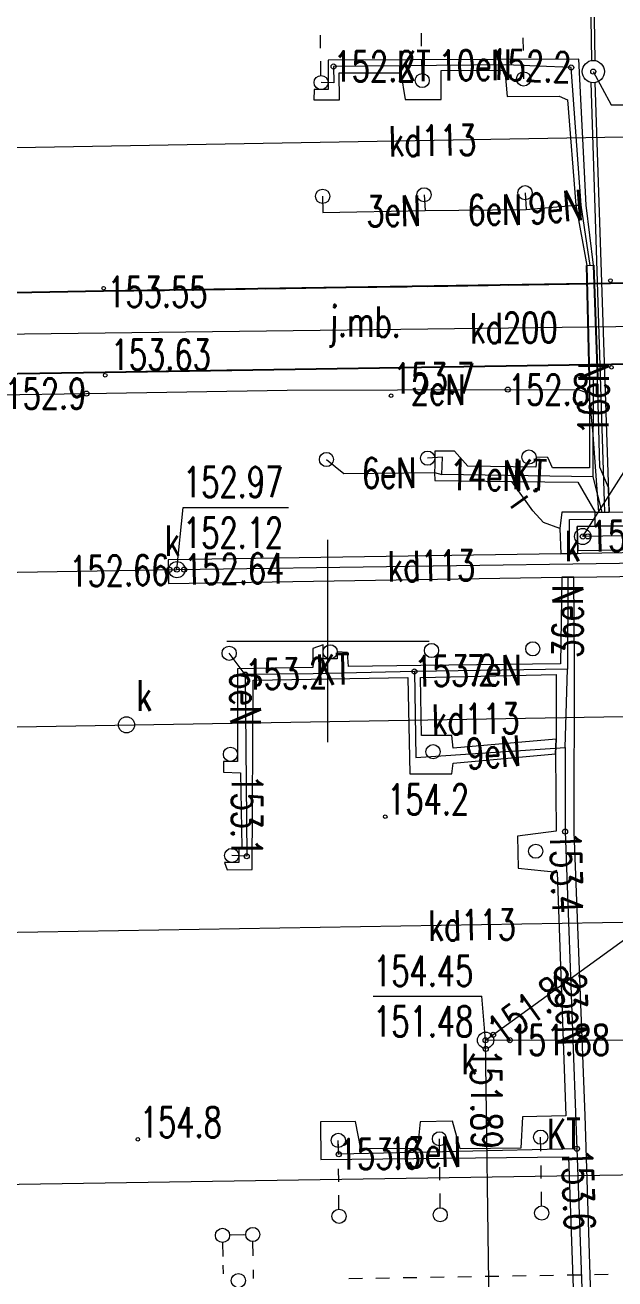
# Model space of a CAD drawing. Header units: metres. Extents: x 7583802 to 7586368, y 5958992 to 5960558.
# Drawn here: x 7585785 to 7585814.2, y 5959168.5 to 5959230.4 of the extents above; entities that cross this region are included whole.
import ezdxf
from ezdxf.enums import TextEntityAlignment as Align

# ---------------------------------------------------------------- set-up
doc = ezdxf.new("R2010")
doc.units = ezdxf.units.M
for name, pattern in [('1', [0]), ('3_KTJZ01', [4, 3, -1]), ('3_KTKR01', [0]), ('4_1', [0]), ('4_SUBP02_03', [0]), ('4_SUOP01_03', [0]), ('4_SUOP03_13', [0]), ('4_SUOP05_02', [0]), ('4_SUPE_01', [0]), ('4_SUPI_01', [0]), ('4_SUPK_01', [0]), ('4_SUSM03_02', [0]), ('4_SUUS18_02', [0])]:
    doc.linetypes.add(name, pattern=pattern)
doc.layers.get('0').update_dxf_attribs({"color": 250, "linetype": 'CONTINUOUS', "lineweight": 100})
for name, color, linetype, lineweight in [('1000_L_1', 7, '1', 18), ('KTJZ_E_T_0', 7, 'CONTINUOUS', 15), ('KTJZ_L_0', 7, '3_KTJZ01', 18), ('KTKR_L_0', 7, '3_KTKR01', 25), ('RTPW_T_0', 7, 'CONTINUOUS', 15), ('RTPW_T_1', 7, 'CONTINUOUS', 15), ('SUBE_L_0', 1, '4_SUBP02_03', 18), ('SUOE_L_0', 1, '4_SUOP01_03', 18), ('SUOE_L_1', 1, '4_SUOP03_13', 25), ('SUOP_E_T_0', 7, 'CONTINUOUS', 18), ('SUOP_L_0', 7, '4_SUOP05_02', 18), ('SUPE_E_T_3', 1, 'CONTINUOUS', 15), ('SUPE_L_3', 1, '4_SUPE_01', 18), ('SUPI_E_T_0', 7, 'CONTINUOUS', 15), ('SUPI_L_0', 7, '4_SUPI_01', 18), ('SUPK_E_T_0', 34, 'CONTINUOUS', 15), ('SUPK_L_0', 34, '4_SUPK_01', 18), ('SUSM_L_4', 7, 'CONTINUOUS', 18), ('SUSM_L_5', 7, 'CONTINUOUS', 18), ('SUSM_T_3', 7, 'CONTINUOUS', 18), ('SUTE_T_0', 1, 'CONTINUOUS', 18), ('SUTK_T_0', 34, 'CONTINUOUS', 18), ('SUTT_T_0', 30, 'CONTINUOUS', 18), ('SUUE_L_3', 7, '4_1', 18), ('SUUK_E_T_3', 7, 'CONTINUOUS', 15), ('SUUK_T_4', 7, 'CONTINUOUS', 13)]:
    doc.layers.add(name, color=color, linetype=linetype, lineweight=lineweight)
doc.styles.get("Standard").update_dxf_attribs({"font": 'Simplex.SHX', "width": 0.75})

# ---------------------------------------------------------------- blocks, each defined once
blk = doc.blocks.new('3_RTPW01')
at = {"linetype": 'CONTINUOUS'}
blk.add_circle((0, 0), 0.09, dxfattribs=at)
blk = doc.blocks.new('3_RTPW02')
at = {"linetype": 'CONTINUOUS'}
blk.add_circle((0, 0), 0.09, dxfattribs=at)
blk = doc.blocks.new('4_SUSM04_01')
at = {"linetype": 'CONTINUOUS'}
blk.add_circle((0, 0), 0.35, dxfattribs=at)
blk = doc.blocks.new('4_SUPS01_03')
at = {"linetype": 'CONTINUOUS'}
blk.add_circle((0, 0), 0.125, dxfattribs=at)
blk = doc.blocks.new('4_SUPS01_05')
at = {"linetype": 'CONTINUOUS'}
blk.add_circle((0, 0), 0.125, dxfattribs=at)
blk = doc.blocks.new('4_SUPS01_07')
at = {"linetype": 'CONTINUOUS'}
blk.add_circle((0, 0), 0.125, dxfattribs=at)
blk = doc.blocks.new('4_SUUS22_01')
at = {"linetype": 'CONTINUOUS'}
blk.add_circle((0, 0), 0.4, dxfattribs=at)

msp = doc.modelspace()

# ---------------------------------------------------------------- linework, layer by layer
at = {"layer": '1000_L_1', "linetype": '1'}
for p, q in [((7585800, 5959195), (7585800, 5959205)), ((7585795, 5959200), (7585805, 5959200))]:
    msp.add_line(p, q, dxfattribs=at)
at = {"layer": 'KTJZ_L_0', "linetype": '3_KTJZ01'}
for p, q in [((7585788.92, 5959217.29), (7585813.96, 5959217.67)), ((7585813.96, 5959217.67), (7585838.91, 5959218.04)), ((7585763.91, 5959216.88), (7585788.92, 5959217.29)), ((7585839.04, 5959214.05), (7585814.01, 5959213.68)), ((7585789, 5959213.29), (7585738.93, 5959212.51)), ((7585814.01, 5959213.68), (7585789, 5959213.29))]:
    msp.add_line(p, q, dxfattribs=at)
at = {"layer": 'KTKR_L_0', "linetype": '3_KTKR01'}
for p, q in [((7585813.96, 5959217.67), (7585788.92, 5959217.29)), ((7585838.91, 5959218.04), (7585813.96, 5959217.67)), ((7585788.92, 5959217.29), (7585763.91, 5959216.88)), ((7585814.01, 5959213.68), (7585839.04, 5959214.05)), ((7585738.93, 5959212.51), (7585789, 5959213.29)), ((7585789, 5959213.29), (7585814.01, 5959213.68))]:
    msp.add_line(p, q, dxfattribs=at)
at = {"layer": 'SUBE_L_0', "linetype": '4_SUBP02_03'}
msp.add_circle((7585813.11, 5959228.15), 0.55, dxfattribs=at)
at = {"layer": 'SUOE_L_0', "linetype": '4_1'}
for p, q in [((7585812.61, 5959251.101), (7585813.029, 5959228.694)), ((7585812.79, 5959251.103), (7585813.189, 5959228.694)), ((7585812.993, 5959227.613), (7585813.67, 5959206.376)), ((7585813.194, 5959227.606), (7585813.9, 5959206.378))]:
    msp.add_line(p, q, dxfattribs=at)
at = {"layer": 'SUOE_L_1', "linetype": '4_1'}
for p, q in [((7585812.93, 5959213.02), (7585812.79, 5959218.56)), ((7585813.12, 5959218.58), (7585813.32, 5959213.03))]:
    msp.add_line(p, q, dxfattribs=at)
at = {"layer": 'SUOP_L_0', "linetype": '4_1'}
for p, q in [((7585812.39, 5959228.76), (7585800.01, 5959228.72)), ((7585800.01, 5959228.72), (7585800.014, 5959227.956)), ((7585812.76, 5959221.55), (7585812.39, 5959228.76)), ((7585800.57, 5959226.75), (7585800.55, 5959228.08)), ((7585800.55, 5959228.08), (7585803.6, 5959228.08)), ((7585803.6, 5959228.08), (7585803.81, 5959226.77)), ((7585805.59, 5959226.77), (7585805.6, 5959228.2)), ((7585805.6, 5959228.2), (7585808.74, 5959228.22)), ((7585808.74, 5959228.22), (7585808.86, 5959226.91)), ((7585800.014, 5959227.956), (7585800.014, 5959227.256)), ((7585799.314, 5959227.256), (7585799.31, 5959226.75)), ((7585800.014, 5959227.256), (7585799.314, 5959227.256)), ((7585808.86, 5959226.91), (7585811.43, 5959226.94)), ((7585811.43, 5959226.94), (7585811.84, 5959226.76)), ((7585799.31, 5959226.75), (7585800.57, 5959226.75)), ((7585803.81, 5959226.77), (7585805.59, 5959226.77)), ((7585811.84, 5959226.76), (7585812.25, 5959221.54)), ((7585812.25, 5959221.54), (7585812.79, 5959218.56)), ((7585813.12, 5959218.58), (7585812.76, 5959221.55)), ((7585812.79, 5959218.56), (7585813.12, 5959218.58)), ((7585812.93, 5959213.02), (7585812.92, 5959208.56)), ((7585813.32, 5959213.03), (7585812.93, 5959213.02)), ((7585813.43, 5959208.6), (7585813.32, 5959213.03)), ((7585806.25, 5959209.39), (7585805.277, 5959209.39)), ((7585805.277, 5959209.39), (7585805.277, 5959208.69)), ((7585806.92, 5959208.64), (7585806.25, 5959209.39)), ((7585810.86, 5959209.07), (7585810.281, 5959209.096)), ((7585810.281, 5959209.096), (7585810.281, 5959208.746)), ((7585811.09, 5959208.57), (7585810.86, 5959209.07)), ((7585805.277, 5959208.69), (7585805.27, 5959208.33)), ((7585805.27, 5959208.33), (7585805.28, 5959207.94)), ((7585810.28, 5959208.6), (7585806.92, 5959208.64)), ((7585810.281, 5959208.746), (7585810.28, 5959208.6)), ((7585812.92, 5959208.56), (7585811.09, 5959208.57)), ((7585813.87, 5959207.59), (7585813.43, 5959208.6)), ((7585805.28, 5959207.94), (7585809.08, 5959207.89)), ((7585809.08, 5959207.89), (7585812.34, 5959207.86)), ((7585812.34, 5959207.86), (7585813.2, 5959206.37)), ((7585813.9, 5959206.378), (7585813.87, 5959207.59)), ((7585811.55, 5959206.37), (7585811.45, 5959205.56)), ((7585813.2, 5959206.37), (7585811.55, 5959206.37)), ((7585813.2, 5959206.37), (7585813.9, 5959206.378)), ((7585813.21, 5959205.673), (7585813.2, 5959206.37)), ((7585811.45, 5959205.56), (7585811.499, 5959204.309)), ((7585871.95, 5959205.24), (7585811.499, 5959204.309)), ((7585813.21, 5959205.673), (7585812.31, 5959205.66)), ((7585812.31, 5959205.66), (7585813.21, 5959205.673)), ((7585812.31, 5959205.66), (7585812.35, 5959204.48)), ((7585812.35, 5959204.48), (7585812.31, 5959205.66)), ((7585812.35, 5959204.48), (7585871.96, 5959205.4)), ((7585814.86, 5959205.698), (7585813.21, 5959205.673)), ((7585811.499, 5959204.309), (7585792.11, 5959204.01)), ((7585792.11, 5959204.01), (7585792.12, 5959202.85)), ((7585811.499, 5959204.309), (7585812.355, 5959204.322)), ((7585812.355, 5959204.322), (7585812.35, 5959204.48)), ((7585812.15, 5959203.163), (7585830.976, 5959203.457)), ((7585792.12, 5959202.85), (7585811.559, 5959203.154)), ((7585811.559, 5959203.154), (7585811.49, 5959198.88)), ((7585812.15, 5959203.163), (7585811.559, 5959203.154)), ((7585811.559, 5959203.154), (7585812.15, 5959203.163)), ((7585812.19, 5959198.86), (7585812.15, 5959203.163)), ((7585799.26, 5959199.64), (7585799.25, 5959198.7)), ((7585799.761, 5959199.819), (7585799.26, 5959199.64)), ((7585799.761, 5959199.119), (7585799.761, 5959199.819)), ((7585800.461, 5959199.119), (7585799.761, 5959199.119)), ((7585800.97, 5959199.43), (7585800.461, 5959199.469)), ((7585800.461, 5959199.469), (7585800.461, 5959199.119)), ((7585801.01, 5959198.74), (7585800.97, 5959199.43)), ((7585799.25, 5959198.7), (7585795.53, 5959198.62)), ((7585795.53, 5959198.62), (7585795.534, 5959194.755)), ((7585804.59, 5959198.79), (7585801.01, 5959198.74)), ((7585804.57, 5959198.2), (7585811.28, 5959198.34)), ((7585811.49, 5959198.88), (7585804.59, 5959198.79)), ((7585811.28, 5959198.34), (7585811.27, 5959195.15)), ((7585812.16, 5959190.55), (7585812.19, 5959198.86)), ((7585796.26, 5959188.71), (7585796.31, 5959198.07)), ((7585796.31, 5959198.07), (7585803.95, 5959198.2)), ((7585803.95, 5959198.2), (7585804.04, 5959193.43)), ((7585804.63, 5959195.34), (7585804.57, 5959198.2)), ((7585806.13, 5959195.34), (7585804.63, 5959195.34)), ((7585806.19, 5959194.7), (7585806.13, 5959195.34)), ((7585795.534, 5959194.755), (7585795.534, 5959194.055)), ((7585811.27, 5959195.15), (7585806.19, 5959194.7)), ((7585811.24, 5959194.42), (7585811.27, 5959195.15)), ((7585811.27, 5959195.15), (7585811.24, 5959194.42)), ((7585795.534, 5959194.055), (7585794.834, 5959194.055)), ((7585794.834, 5959194.055), (7585794.85, 5959193.52)), ((7585806.12, 5959193.44), (7585806.18, 5959193.97)), ((7585806.18, 5959193.97), (7585811.24, 5959194.42)), ((7585811.24, 5959194.42), (7585811.27, 5959190.61)), ((7585794.85, 5959193.52), (7585795.69, 5959193.48)), ((7585795.69, 5959193.48), (7585795.75, 5959189.79)), ((7585804.04, 5959193.43), (7585806.12, 5959193.44)), ((7585811.27, 5959190.61), (7585809.37, 5959190.35)), ((7585809.37, 5959190.35), (7585809.4, 5959188.77)), ((7585812.71, 5959176.55), (7585812.16, 5959190.55)), ((7585795.75, 5959189.79), (7585795.597, 5959189.755)), ((7585795.597, 5959189.755), (7585795.597, 5959189.055)), ((7585795.597, 5959189.055), (7585794.897, 5959189.055)), ((7585794.897, 5959189.055), (7585795.03, 5959188.69)), ((7585795.03, 5959188.69), (7585796.26, 5959188.71)), ((7585809.4, 5959188.77), (7585811.33, 5959188.58)), ((7585811.33, 5959188.58), (7585811.75, 5959176.53)), ((7585801.36, 5959176.26), (7585799.64, 5959176.23)), ((7585799.64, 5959176.23), (7585799.65, 5959174.38)), ((7585801.62, 5959174.9), (7585801.36, 5959176.26)), ((7585804.55, 5959176.24), (7585804.43, 5959174.92)), ((7585806.15, 5959176.27), (7585804.55, 5959176.24)), ((7585806.54, 5959174.9), (7585806.15, 5959176.27)), ((7585809.62, 5959176.48), (7585809.53, 5959174.94)), ((7585811.75, 5959176.53), (7585809.62, 5959176.48)), ((7585813.22, 5959159.87), (7585812.71, 5959176.55)), ((7585804.43, 5959174.92), (7585801.62, 5959174.9)), ((7585809.53, 5959174.94), (7585806.54, 5959174.9)), ((7585799.65, 5959174.38), (7585811.88, 5959174.5)), ((7585811.88, 5959174.5), (7585812.42, 5959159.73))]:
    msp.add_line(p, q, dxfattribs=at)
at = {"layer": 'SUPE_L_3', "linetype": '4_SUPE_01'}
for p, q in [((7585808.755, 5959228.484), (7585800.28, 5959228.4)), ((7585800.28, 5959228.4), (7585800.288, 5959227.599)), ((7585812.02, 5959228.351), (7585808.755, 5959228.484)), ((7585812.505, 5959221.545), (7585812.02, 5959228.351)), ((7585800.288, 5959227.599), (7585799.664, 5959227.606)), ((7585799.741, 5959221.983), (7585799.751, 5959221.189)), ((7585804.75, 5959222.061), (7585804.812, 5959221.286)), ((7585809.74, 5959222.161), (7585809.789, 5959221.335)), ((7585799.751, 5959221.189), (7585804.812, 5959221.286)), ((7585804.812, 5959221.286), (7585809.789, 5959221.335)), ((7585809.789, 5959221.335), (7585812.25, 5959221.54)), ((7585812.25, 5959221.54), (7585812.505, 5959221.545)), ((7585812.955, 5959218.57), (7585812.505, 5959221.545)), ((7585812.93, 5959213.02), (7585812.79, 5959218.56)), ((7585813.32, 5959213.03), (7585813.12, 5959218.58)), ((7585813.105, 5959208.12), (7585813.125, 5959213.025)), ((7585778.18, 5959212.08), (7585788.07, 5959212.23)), ((7585788.07, 5959212.23), (7585797.99, 5959212.41)), ((7585797.99, 5959212.41), (7585808.89, 5959212.43)), ((7585808.89, 5959212.43), (7585812.39, 5959212.42)), ((7585812.39, 5959212.42), (7585812.72, 5959212.3)), ((7585812.72, 5959212.3), (7585812.93, 5959211.82)), ((7585812.93, 5959211.82), (7585813.07, 5959210.42)), ((7585813.07, 5959210.42), (7585813.375, 5959206.372)), ((7585799.927, 5959208.974), (7585800.783, 5959208.287)), ((7585805.663, 5959209.084), (7585804.927, 5959209.04)), ((7585805.627, 5959208.231), (7585805.663, 5959209.084)), ((7585800.783, 5959208.287), (7585805.27, 5959208.33)), ((7585805.27, 5959208.33), (7585805.627, 5959208.231)), ((7585813.105, 5959208.12), (7585805.627, 5959208.231)), ((7585813.55, 5959206.375), (7585813.105, 5959208.12)), ((7585811.927, 5959204.315), (7585811.93, 5959206.015)), ((7585811.93, 5959206.015), (7585813.205, 5959206.02)), ((7585811.855, 5959203.159), (7585811.839, 5959198.604)), ((7585795.92, 5959198.345), (7585795.121, 5959199.395)), ((7585799.279, 5959198.385), (7585795.92, 5959198.345)), ((7585795.92, 5959198.345), (7585795.987, 5959189.362)), ((7585804.27, 5959198.495), (7585799.279, 5959198.385)), ((7585811.839, 5959198.604), (7585804.27, 5959198.495)), ((7585804.27, 5959198.495), (7585804.339, 5959194.253)), ((7585811.729, 5959194.735), (7585811.839, 5959198.604)), ((7585804.339, 5959194.253), (7585811.729, 5959194.735)), ((7585811.729, 5959194.735), (7585811.715, 5959190.58)), ((7585811.715, 5959190.58), (7585812.303, 5959174.909)), ((7585795.987, 5959189.362), (7585795.247, 5959189.405)), ((7585800.533, 5959174.631), (7585800.513, 5959175.32)), ((7585812.303, 5959174.909), (7585800.533, 5959174.631)), ((7585812.303, 5959174.909), (7585812.82, 5959159.8))]:
    msp.add_line(p, q, dxfattribs=at)
at = {"layer": 'SUPI_L_0', "linetype": '4_1'}
for p, q in [((7585810.13, 5959206.43), (7585809.08, 5959207.89)), ((7585810.65, 5959205.86), (7585810.13, 5959206.43)), ((7585811.45, 5959205.56), (7585810.65, 5959205.86))]:
    msp.add_line(p, q, dxfattribs=at)
at = {"layer": 'SUPK_L_0', "linetype": '4_1'}
for p, q in [((7585871.69, 5959225.89), (7585733.93, 5959223.5)), ((7585778.25, 5959215.11), (7585827.67, 5959215.71)), ((7585877.49, 5959206.15), (7585812.59, 5959205.17)), ((7585792.54, 5959203.53), (7585832.53, 5959204.12)), ((7585732.42, 5959202.59), (7585792.54, 5959203.53)), ((7585732.64, 5959194.88), (7585827.88, 5959196.5)), ((7585807.79, 5959180.27), (7585826.64, 5959193.96)), ((7585827.95, 5959186.3), (7585732.77, 5959184.75)), ((7585807.79, 5959180.27), (7585837.2, 5959180.36)), ((7585808.02, 5959162.76), (7585807.79, 5959180.27)), ((7585733.01, 5959172.35), (7585828.26, 5959173.83))]:
    msp.add_line(p, q, dxfattribs=at)
at = {"layer": 'SUSM_L_4', "linetype": '4_SUSM03_02'}
for p, q in [((7585799.637, 5959229.307), (7585799.627, 5959229.957)), ((7585804.63, 5959229.407), (7585804.62, 5959230.056)), ((7585809.637, 5959229.823), (7585809.647, 5959229.184)), ((7585804.653, 5959228.057), (7585804.641, 5959228.757)), ((7585799.658, 5959227.956), (7585799.647, 5959228.656)), ((7585809.659, 5959228.484), (7585809.671, 5959227.784)), ((7585805.518, 5959174.7), (7585805.511, 5959175.4)), ((7585810.518, 5959174.779), (7585810.508, 5959175.479)), ((7585800.52, 5959174.62), (7585800.513, 5959175.32)), ((7585800.534, 5959173.269), (7585800.528, 5959173.92)), ((7585805.531, 5959173.347), (7585805.525, 5959174)), ((7585810.538, 5959173.429), (7585810.528, 5959174.079)), ((7585800.548, 5959171.917), (7585800.541, 5959172.617)), ((7585805.545, 5959171.994), (7585805.538, 5959172.694)), ((7585810.557, 5959172.078), (7585810.547, 5959172.778)), ((7585807.098, 5959168.578), (7585806.423, 5959168.566)), ((7585808.447, 5959168.6), (7585807.772, 5959168.589)), ((7585809.796, 5959168.622), (7585809.122, 5959168.611)), ((7585811.146, 5959168.644), (7585810.471, 5959168.633)), ((7585812.495, 5959168.666), (7585811.82, 5959168.655)), ((7585813.844, 5959168.688), (7585813.169, 5959168.677)), ((7585801.701, 5959168.489), (7585801.026, 5959168.478)), ((7585803.05, 5959168.511), (7585802.375, 5959168.5)), ((7585804.399, 5959168.533), (7585803.725, 5959168.522)), ((7585805.748, 5959168.555), (7585805.074, 5959168.544))]:
    msp.add_line(p, q, dxfattribs=at)
for centre in [(7585804.659, 5959227.707), (7585809.671, 5959227.784), (7585799.664, 5959227.606), (7585800.513, 5959175.32), (7585805.511, 5959175.4), (7585810.508, 5959175.479), (7585800.552, 5959171.567), (7585805.548, 5959171.644), (7585810.562, 5959171.728), (7585795.578, 5959168.389)]:
    msp.add_circle(centre, 0.35, dxfattribs=at)
at = {"layer": 'SUSM_L_5', "linetype": '4_SUSM03_02'}
for p, q in [((7585795.842, 5959170.654), (7585795.142, 5959170.634)), ((7585795.939, 5959170.657), (7585795.239, 5959170.637)), ((7585794.798, 5959170.274), (7585794.81, 5959169.574)), ((7585796.307, 5959169.617), (7585796.295, 5959170.317)), ((7585794.817, 5959169.151), (7585794.825, 5959168.727)), ((7585796.326, 5959168.489), (7585796.318, 5959168.917))]:
    msp.add_line(p, q, dxfattribs=at)
for centre in [(7585794.792, 5959170.624), (7585794.792, 5959170.624), (7585796.289, 5959170.667), (7585796.289, 5959170.667)]:
    msp.add_circle(centre, 0.35, dxfattribs=at)
at = {"layer": 'SUTK_T_0', "linetype": 'CONTINUOUS'}
for p, q in [((7585812.59, 5959205.17), (7585815.016, 5959208.962)), ((7585792.54, 5959203.53), (7585792.842, 5959206.605)), ((7585792.842, 5959206.605), (7585798.053, 5959206.605)), ((7585802.234, 5959182.448), (7585807.608, 5959182.448)), ((7585807.79, 5959180.27), (7585807.608, 5959182.448))]:
    msp.add_line(p, q, dxfattribs=at)
at = {"layer": 'SUTT_T_0', "linetype": 'CONTINUOUS'}
for p, q in [((7585813.11, 5959228.15), (7585813.987, 5959226.512)), ((7585813.987, 5959226.512), (7585819.253, 5959226.512))]:
    msp.add_line(p, q, dxfattribs=at)
at = {"layer": 'SUUE_L_3', "linetype": '4_SUUS18_02'}
for p, q in [((7585813.2, 5959206.37), (7585813.9, 5959206.378)), ((7585813.21, 5959205.673), (7585813.2, 5959206.37)), ((7585813.9, 5959206.378), (7585814.85, 5959206.39)), ((7585813.21, 5959205.673), (7585814.86, 5959205.698))]:
    msp.add_line(p, q, dxfattribs=at)

# ---------------------------------------------------------------- block references
at = {"layer": 'RTPW_T_0'}
for p in [(7585803.12, 5959212.13), (7585802.83, 5959191.32), (7585790.61, 5959175.37)]:
    msp.add_blockref('3_RTPW01', p, dxfattribs=at)
at = {"layer": 'RTPW_T_1'}
for p in [(7585788.92, 5959217.44), (7585813.96, 5959217.82), (7585789, 5959213.14), (7585814.01, 5959213.53)]:
    msp.add_blockref('3_RTPW02', p, dxfattribs=at)
at = {"layer": 'SUSM_T_3'}
for p in [(7585809.74, 5959222.161), (7585799.741, 5959221.983), (7585804.75, 5959222.061), (7585799.927, 5959208.974), (7585804.927, 5959209.04), (7585809.931, 5959209.096), (7585795.121, 5959199.395), (7585800.111, 5959199.469), (7585805.117, 5959199.534), (7585810.122, 5959199.616), (7585795.184, 5959194.405), (7585805.193, 5959194.53), (7585795.247, 5959189.405), (7585810.268, 5959189.612)]:
    msp.add_blockref('4_SUSM04_01', p, dxfattribs=at)
at = {"layer": 'SUTE_T_0'}
for p in [(7585800.28, 5959228.4), (7585812.02, 5959228.351), (7585788.07, 5959212.23), (7585808.89, 5959212.43), (7585795.92, 5959198.345), (7585804.27, 5959198.495), (7585811.715, 5959190.58), (7585795.987, 5959189.362), (7585800.533, 5959174.631), (7585812.303, 5959174.909)]:
    msp.add_blockref('4_SUPS01_03', p, dxfattribs=at)
at = {"layer": 'SUTK_T_0'}
for p in [(7585812.59, 5959205.17), (7585812.84, 5959205.174), (7585792.172, 5959203.524), (7585792.54, 5959203.53), (7585792.896, 5959203.535), (7585807.79, 5959180.27), (7585808.159, 5959180.538), (7585808.988, 5959180.274), (7585807.796, 5959179.84)]:
    msp.add_blockref('4_SUPS01_05', p, dxfattribs=at)
at = {"layer": 'SUTT_T_0'}
msp.add_blockref('4_SUPS01_07', (7585813.11, 5959228.15), dxfattribs=at)
at = {"layer": 'SUUK_T_4'}
for p in [(7585812.59, 5959205.17), (7585792.54, 5959203.53), (7585790.05, 5959195.86), (7585807.79, 5959180.27)]:
    msp.add_blockref('4_SUUS22_01', p, dxfattribs=at)

# ---------------------------------------------------------------- texts
at = {"layer": 'KTJZ_E_T_0', "width": 0.7}
msp.add_text('j.mb.', height=1.5, rotation=359.28384, dxfattribs=at).set_placement((7585801.829, 5959215.577), align=Align.MIDDLE)
at = {"layer": 'RTPW_T_0', "width": 0.7}
for s, p in [('153.7', (7585803.22, 5959212.23)), ('154.2', (7585802.93, 5959191.42)), ('154.8', (7585790.71, 5959175.47))]:
    msp.add_text(s, height=1.5, dxfattribs=at).set_placement(p)
at = {"layer": 'RTPW_T_1', "width": 0.7}
for s, p in [('153.55', (7585789.1, 5959216.51)), ('153.63', (7585789.267, 5959213.405))]:
    msp.add_text(s, height=1.5, dxfattribs=at).set_placement(p)
at = {"layer": 'SUOP_E_T_0', "width": 0.7}
for rotation, p in [(359.5103, (7585804.242, 5959228.423)), (357.19363, (7585809.973, 5959208.219)), (1.36392, (7585800.259, 5959198.595))]:
    msp.add_text('KT', height=1.5, rotation=rotation, dxfattribs=at).set_placement(p, align=Align.MIDDLE)
msp.add_text('KT', height=1.5, dxfattribs=at).set_placement((7585811.658, 5959175.633), align=Align.MIDDLE)
at = {"layer": 'SUPE_E_T_3', "width": 0.7}
for s, rotation, p in [('10eN', 0.56889, (7585807.269, 5959228.469)), ('3eN', 1.09801, (7585803.244, 5959221.256)), ('6eN', 0.56408, (7585808.243, 5959221.32)), ('9eN', 4.6555, (7585811.256, 5959221.457)), ('2eN', 0.11042, (7585805.448, 5959212.426)), ('16eN', 89.7657, (7585813.121, 5959211.993)), ('6eN', 0.58788, (7585803.025, 5959208.31)), ('14eN', 359.15376, (7585807.824, 5959208.198)), ('36eN', 89.80397, (7585811.847, 5959200.976)), ('7eN', 0.82284, (7585808.216, 5959198.552)), ('6eN', 270.42502, (7585795.929, 5959197.163)), ('9eN', 3.7314, (7585808.174, 5959194.504)), ('23eN', 272.14794, (7585812.044, 5959181.81)), ('13eN', 1.35158, (7585804.785, 5959174.731))]:
    msp.add_text(s, height=1.5, rotation=rotation, dxfattribs=at).set_placement(p, align=Align.MIDDLE)
at = {"layer": 'SUPI_E_T_0', "width": 0.7}
msp.add_text('i', height=1.5, rotation=305.78061, dxfattribs=at).set_placement((7585809.69, 5959207.042), align=Align.MIDDLE)
at = {"layer": 'SUPK_E_T_0', "width": 0.7}
for s, rotation, p in [('kd113', 0.99392, (7585805.172, 5959224.736)), ('kd200', 0.69558, (7585809.186, 5959215.486)), ('kd113', 0.84527, (7585805.115, 5959203.716)), ('kd113', 0.97449, (7585807.298, 5959196.15)), ('kd113', 0.93297, (7585807.124, 5959185.961))]:
    msp.add_text(s, height=1.5, rotation=rotation, dxfattribs=at).set_placement(p, align=Align.MIDDLE)
at = {"layer": 'SUTE_T_0', "width": 0.7}
for s, rotation, p in [('152.2', 0.18512, (7585800.28, 5959228.4)), ('152.8', 359.85246, (7585808.89, 5959212.43)), ('153.2', 1.23196, (7585795.92, 5959198.345)), ('153.2', 1.19527, (7585804.27, 5959198.495)), ('153.4', 271.99441, (7585811.715, 5959190.58)), ('153.6', 0.56217, (7585800.533, 5959174.631)), ('153.6', 272.01276, (7585812.303, 5959174.909))]:
    msp.add_text(s, height=1.5, rotation=rotation, dxfattribs=at).set_placement(p, align=Align.MIDDLE_LEFT)
for s, rotation, p in [('152.2', 357.65868, (7585812.02, 5959228.351)), ('153.1', 269.69394, (7585795.987, 5959189.362))]:
    msp.add_text(s, height=1.5, rotation=rotation, dxfattribs=at).set_placement(p, align=Align.MIDDLE_RIGHT)
msp.add_text('152.9', height=1.5, dxfattribs=at).set_placement((7585788.07, 5959212.23), align=Align.MIDDLE_RIGHT)
at = {"layer": 'SUTK_T_0', "width": 0.7}
for s, p in [('152.97', (7585792.842, 5959208.605)), ('152.12', (7585792.842, 5959206.105)), ('154.45', (7585802.234, 5959184.448)), ('151.48', (7585802.234, 5959181.948))]:
    msp.add_text(s, height=1.5, dxfattribs=at).set_placement(p, align=Align.TOP_LEFT)
for s, rotation, p in [('152.60', 0.8651, (7585812.938, 5959205.175)), ('152.64', 0.84527, (7585792.896, 5959203.535)), ('151.88', 35.9894, (7585808.159, 5959180.538)), ('151.88', 0.17533, (7585808.988, 5959180.274)), ('151.89', 270.75255, (7585807.796, 5959179.84))]:
    msp.add_text(s, height=1.5, rotation=rotation, dxfattribs=at).set_placement(p, align=Align.MIDDLE_LEFT)
msp.add_text('152.66', height=1.5, rotation=0.89576, dxfattribs=at).set_placement((7585792.172, 5959203.524), align=Align.MIDDLE_RIGHT)
at = {"layer": 'SUUK_E_T_3', "width": 0.7}
msp.add_text('k', height=1.5, dxfattribs=at).set_placement((7585792.706, 5959204.21), align=Align.RIGHT)
for p in [(7585812.468, 5959205.448), (7585807.36, 5959180.09)]:
    msp.add_text('k', height=1.5, dxfattribs=at).set_placement(p, align=Align.TOP_RIGHT)
msp.add_text('k', height=1.5, dxfattribs=at).set_placement((7585790.55, 5959196.56))

doc.saveas('drawing.dxf')
